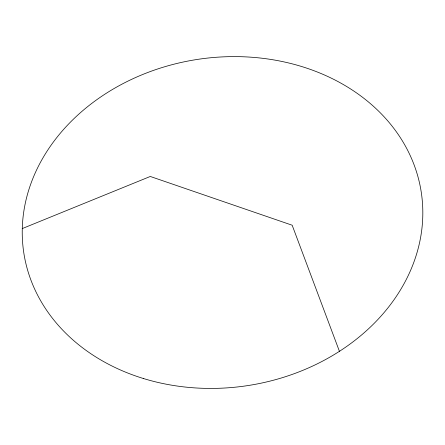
<?xml version="1.0" encoding="UTF-8"?>
<svg xmlns="http://www.w3.org/2000/svg" width="445" height="445" viewBox="0 0 445 445"><rect width="100%" height="100%" fill="white"/><g stroke="black" fill="none" stroke-linecap="round" stroke-linejoin="round"><path stroke-width="0.67" d="M22.278 228.574L150.282 176.465L292.17 225.22L339.429 351.322M143.64 378.584A201.029 165.017 -8.6 0 0 421.409 193.225A201.029 165.017 -8.6 0 0 102.528 95.736A201.029 165.017 -8.6 0 0 143.64 378.584"/></g></svg>
